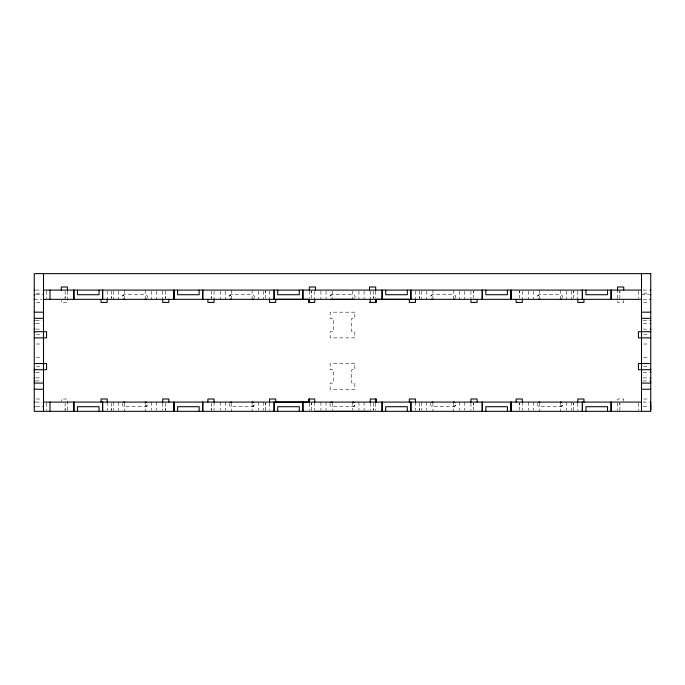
<?xml version="1.0" encoding="UTF-8"?>
<svg xmlns="http://www.w3.org/2000/svg" width="685" height="685" viewBox="0 0 685 685"><rect width="100%" height="100%" fill="white"/><g stroke="black" fill="none" stroke-linecap="round" stroke-linejoin="round"><path stroke-width="0.51" stroke-dasharray="3.42 2.57" d="M65.126 296.254L65.126 298.309L65.126 291.116M65.126 408.251L65.126 410.306L65.126 403.114M111.364 296.254L111.364 298.309L111.364 291.116M111.364 408.251L111.364 410.306L111.364 403.114M165.256 408.251L165.256 410.306L165.256 403.114M165.256 296.254L165.256 298.309L165.256 291.116M211.494 408.251L211.494 410.306L211.494 403.114M211.494 296.254L211.494 298.309L211.494 291.116M265.386 405.169L265.386 403.114L265.386 410.306L265.386 408.251M265.386 293.171L265.386 291.116L265.386 298.309M311.624 405.169L311.624 403.114L311.624 410.306L311.624 408.251M311.624 293.171L311.624 291.116L311.624 298.309M373.376 296.254L373.376 298.309L373.376 291.116M373.376 408.251L373.376 410.306L373.376 403.114M419.614 296.254L419.614 298.309L419.614 291.116M419.614 408.251L419.614 410.306L419.614 403.114M473.506 405.169L473.506 403.114L473.506 410.306M473.506 293.171L473.506 291.116L473.506 298.309M519.744 405.169L519.744 403.114L519.744 410.306M519.744 293.171L519.744 291.116L519.744 298.309M573.636 405.169L573.636 403.114L573.636 410.306L573.636 408.251M573.636 293.171L573.636 291.116L573.636 298.309M619.874 405.169L619.874 403.114L619.874 410.306L619.874 408.251M619.874 293.171L619.874 291.116L619.874 298.309M35.791 290.089L41.956 290.089M643.044 290.089L649.209 290.089M36.305 293.171L41.442 293.171M643.558 293.171L648.695 293.171M35.988 294.713L43.497 294.713M641.503 294.713L649.012 294.713M34.25 299.336L41.956 299.336M643.044 299.336L650.75 299.336M36.305 302.419L41.442 302.419M643.558 302.419L648.695 302.419M35.791 320.486L41.956 320.486M643.044 320.486L649.209 320.486M35.988 323.525L41.768 323.525M643.232 323.525L649.012 323.525M35.988 329.091L41.768 329.091M643.232 329.091L649.012 329.091M36.305 334.759L41.442 334.759M643.558 334.759L648.695 334.759M36.305 344.007L41.442 344.007M643.558 344.007L648.695 344.007M36.305 357.365L41.442 357.365M643.558 357.365L648.695 357.365M36.305 366.612L41.442 366.612M643.558 366.612L648.695 366.612M35.988 372.332L41.768 372.332M643.232 372.332L649.012 372.332M35.988 377.897L41.768 377.897M643.232 377.897L649.012 377.897M35.791 380.937L41.956 380.937M643.044 380.937L649.209 380.937M36.305 399.004L41.442 399.004M643.558 399.004L648.695 399.004M35.791 402.086L41.956 402.086M643.044 402.086L649.209 402.086M35.988 406.71L43.497 406.71M643.232 406.71L649.012 406.71M638.42 291.116L638.42 298.309M638.42 403.114L638.42 410.306M623.727 300.364L623.727 302.419L617.562 302.419L617.562 291.116M623.727 401.059L623.727 399.004L617.562 399.004L617.562 410.306M577.797 291.116L577.797 299.336M577.797 403.114L577.797 410.306M571.632 291.116L571.632 299.336M571.632 402.086L571.632 410.306M566.495 291.116L566.495 299.336M566.495 402.086L566.495 410.306M560.33 290.089L560.33 299.336M560.33 403.011L560.33 411.334M539.78 290.089L539.78 299.336M539.78 403.011L539.78 411.334M533.615 291.116L533.615 299.336M533.615 402.086L533.615 410.306M528.477 291.116L528.477 299.336M528.477 402.086L528.477 410.306M522.312 291.116L522.312 299.336M522.312 402.086L522.312 410.306M470.938 291.116L470.938 299.336M470.938 403.114L470.938 410.306M464.772 291.116L464.772 299.336M464.772 402.086L464.772 410.306M459.635 291.116L459.635 299.336M459.635 402.086L459.635 410.306M453.47 290.089L453.47 299.336M453.47 403.011L453.47 411.334M432.92 290.089L432.92 299.336M432.92 403.011L432.92 411.334M426.755 291.116L426.755 299.336M426.755 402.086L426.755 410.306M421.617 291.116L421.617 299.336M421.617 402.086L421.617 410.306M415.452 291.116L415.452 299.336M415.452 402.086L415.452 410.306M375.688 291.116L375.688 298.309M375.688 403.114L375.688 410.306M370.242 291.091L370.242 299.311M370.242 403.114L370.242 410.324M364.077 291.116L364.077 299.336M364.077 402.086L364.077 410.306M358.94 291.116L358.94 299.336M358.94 402.086L358.94 410.306M352.775 291.014L352.775 299.336M352.775 402.086L352.775 410.409M332.225 291.014L332.225 298.412M332.225 403.011L332.225 410.409M326.06 291.116L326.06 299.336M326.06 402.086L326.06 410.306M320.923 291.116L320.923 299.336M320.923 402.086L320.923 410.306M314.757 291.091L314.757 299.336M314.757 402.086L314.757 410.324M309.312 291.116L309.312 298.309M309.312 403.114L309.312 410.306M269.548 291.116L269.548 299.336M269.548 403.114L269.548 410.306M263.382 291.116L263.382 299.336M263.382 402.086L263.382 410.306M258.245 291.116L258.245 299.336M258.245 402.086L258.245 410.306M252.08 290.089L252.08 299.336M252.08 403.011L252.08 411.334M231.53 290.089L231.53 299.336M231.53 403.011L231.53 411.334M225.365 291.116L225.365 299.336M225.365 402.086L225.365 410.306M220.227 291.116L220.227 299.336M220.227 402.086L220.227 410.306M214.062 291.116L214.062 299.336M214.062 402.086L214.062 410.306M162.688 291.116L162.688 299.336M162.688 403.114L162.688 410.306M156.523 291.116L156.523 299.336M156.523 402.086L156.523 410.306M151.385 291.116L151.385 299.336M151.385 402.086L151.385 410.306M145.22 290.089L145.22 299.336M145.22 403.011L145.22 411.334M124.67 290.089L124.67 299.336M124.67 403.011L124.67 411.334M118.505 291.116L118.505 299.336M118.505 402.086L118.505 410.306M113.367 291.116L113.367 299.336M113.367 402.086L113.367 410.306M107.203 291.116L107.203 299.336M107.203 402.086L107.203 410.306M67.438 291.116L67.438 302.419L61.273 302.419L61.273 300.364M67.438 410.306L67.438 399.004L61.273 399.004L61.273 401.059M46.58 291.116L46.58 298.309M46.58 403.114L46.58 410.306M122.615 403.337A2.312 2.312 0 0 0 124.67 406.71L145.22 406.71A2.312 2.312 0 0 0 147.275 403.337M229.475 403.337A2.312 2.312 0 0 0 231.53 406.71L252.08 406.71A2.312 2.312 0 0 0 254.135 403.337M147.369 297.872A2.312 2.312 0 0 0 145.22 294.713L124.67 294.713A2.312 2.312 0 0 0 122.521 297.872M254.229 297.872A2.312 2.312 0 0 0 252.08 294.713L231.53 294.713A2.312 2.312 0 0 0 229.381 297.872M430.865 403.337A2.312 2.312 0 0 0 432.92 406.71L453.47 406.71A2.312 2.312 0 0 0 455.525 403.337M537.725 403.337A2.312 2.312 0 0 0 539.78 406.71L560.33 406.71A2.312 2.312 0 0 0 562.385 403.337M455.619 297.872A2.312 2.312 0 0 0 453.47 294.713L432.92 294.713A2.312 2.312 0 0 0 430.771 297.872M562.479 297.872A2.312 2.312 0 0 0 560.33 294.713L539.78 294.713A2.312 2.312 0 0 0 537.631 297.872M330.17 403.354A2.312 2.312 0 0 0 332.225 406.727L352.775 406.727A2.312 2.312 0 0 0 354.83 403.354M354.83 298.061A2.312 2.312 0 0 0 352.775 294.687L332.225 294.713A2.312 2.312 0 0 0 330.17 298.061M123.035 295.389L122.521 296.168L123.822 294.875L123.035 295.389M229.895 295.389L229.381 296.168L230.682 294.875L229.895 295.389M354.924 405.272L353.623 406.565L354.924 405.272M431.285 295.389L430.771 296.168L432.072 294.875L431.285 295.389M538.145 295.389L537.631 296.168L538.932 294.875L538.145 295.389M147.369 405.246L146.068 406.548L147.369 405.246M254.229 405.246L252.928 406.548L254.229 405.246M330.59 295.363L330.076 296.151L331.377 294.85L330.59 295.363M455.619 405.246L454.318 406.548L455.619 405.246M562.479 405.246L561.178 406.548L562.479 405.246M354.83 312.18L330.17 312.18L330.17 318.345L333.252 318.345L333.252 331.703L330.17 331.703L330.17 337.868L354.83 337.868L354.83 331.703L351.748 331.703L351.748 318.345L354.83 318.345L354.83 312.18M354.83 363.555L330.17 363.555L330.17 369.72L333.252 369.72L333.252 383.078L330.17 383.078L330.17 389.243L354.83 389.243L354.83 383.078L351.748 383.078L351.748 369.72L354.83 369.72L354.83 363.555"/><path stroke-width="1.03" d="M650.75 408.251L650.75 409.793M650.75 407.481L650.75 405.94M650.75 403.628L650.75 405.169M34.25 290.089L34.832 290.089M43.369 290.089L641.631 290.089M650.168 290.089L650.75 290.089M34.25 294.713L34.832 294.713M650.168 294.713L650.75 294.713M34.25 299.336L34.832 299.336M43.497 299.336L641.503 299.336M650.168 299.336L650.75 299.336M369.523 302.419L376.408 302.393L376.408 299.311L409.287 299.336L409.287 302.419L415.452 302.419L415.452 299.336M34.25 312.18L43.497 312.18M641.503 312.18L650.75 312.18M34.25 318.345L43.497 318.345M641.503 318.345L650.75 318.345M34.25 320.486L34.832 320.486M650.168 320.486L650.75 320.486M34.25 323.525L34.832 323.525M650.168 323.525L650.75 323.525M34.25 329.091L34.832 329.091M650.168 329.091L650.75 329.091M34.25 331.703L46.58 331.703L46.58 337.868L34.25 337.868M650.75 331.703L638.42 331.703L638.42 337.868L650.75 337.868M34.25 332.131L34.832 332.131M650.168 332.131L650.75 332.131M34.25 363.555L46.58 363.555L46.58 369.72L34.25 369.72M650.75 363.555L638.42 363.555L638.42 369.72L650.75 369.72M34.25 369.292L34.832 369.292M650.168 369.292L650.75 369.292M34.25 372.332L34.832 372.332M650.168 372.332L650.75 372.332M34.25 377.897L34.832 377.897M650.168 377.897L650.75 377.897M34.25 380.937L34.832 380.937M650.168 380.937L650.75 380.937M34.25 383.078L43.497 383.078M641.503 383.078L650.75 383.078M34.25 389.243L43.497 389.243M641.503 389.243L650.75 389.243M34.25 402.086L34.832 402.086M43.497 402.086L641.503 402.086M650.168 402.086L650.75 402.086M34.25 406.71L34.832 406.71M650.168 406.71L650.75 406.71M314.757 411.351L370.242 411.351M641.503 273.649L641.503 411.334M623.727 290.089L623.727 287.006L617.562 287.006L617.562 290.089M611.191 290.089L611.191 299.336M611.191 402.086L611.191 411.334M611.063 290.089L611.063 299.336M611.063 402.086L611.063 411.334M607.544 290.089L607.544 294.713L585.966 294.713L585.966 290.089M607.544 411.334L607.544 406.71L585.966 406.71L585.966 411.334M583.962 299.336L583.962 302.419L577.797 302.419L577.797 299.336M583.962 402.086L583.962 399.004L577.797 399.004L577.797 402.086M582.447 290.089L582.447 299.336M582.447 402.086L582.447 411.334M582.318 290.089L582.318 299.336M582.318 402.086L582.318 411.334M522.312 299.336L522.312 302.419L516.147 302.419L516.147 299.336M522.312 402.086L522.312 399.004L516.147 399.004L516.147 402.086M511.061 290.089L511.061 299.336M511.061 402.086L511.061 411.334M510.933 290.089L510.933 299.336M510.933 402.086L510.933 411.334M507.414 290.089L507.414 294.713L485.836 294.713L485.836 290.089M507.414 411.334L507.414 406.71L485.836 406.71L485.836 411.334M482.317 290.089L482.317 299.336M482.317 402.086L482.317 411.334M482.189 290.089L482.189 299.336M482.189 402.086L482.189 411.334M477.103 299.336L477.103 302.419L470.938 302.419L470.938 299.336M477.103 402.086L477.103 399.004L470.938 399.004L470.938 402.086M415.452 402.086L415.452 399.004L409.287 399.004L409.287 402.086M410.931 290.089L410.931 299.336M410.931 402.086L410.931 411.334M410.803 290.089L410.803 299.336M410.803 402.086L410.803 411.334M407.284 290.089L407.284 294.713L385.706 294.713L385.706 290.089M407.284 411.334L407.284 406.71L385.706 406.71L385.706 411.334M382.187 290.089L382.187 299.336M382.187 402.086L382.187 411.334M382.059 290.089L382.059 299.336M382.059 402.086L382.059 411.334M376.408 402.104L376.408 399.021L370.242 399.021L370.242 402.104M375.688 290.089L375.688 287.006L369.523 287.006L369.523 290.089M375.688 299.336L375.688 302.419M375.688 399.004L375.688 402.086M370.242 299.311L370.242 302.393M315.477 290.089L315.477 287.006L309.312 287.006L309.312 290.089M314.757 299.311L314.757 302.393L308.592 302.393L308.592 299.311L275.712 299.336L275.712 302.419L269.548 302.419L269.548 299.336M314.757 402.104L314.757 399.021L308.592 399.021L308.592 402.104L275.712 402.086L275.712 399.004L269.548 399.004L269.548 402.086M309.312 299.336L309.312 302.419M309.312 399.004L309.312 402.086M302.941 290.089L302.941 299.336M302.941 402.086L302.941 411.334M302.813 290.089L302.813 299.336M302.813 402.086L302.813 411.334M299.294 290.089L299.294 294.713L277.716 294.713L277.716 290.089M299.294 411.334L299.294 406.71L277.716 406.71L277.716 411.334M274.197 290.089L274.197 299.336M274.197 402.086L274.197 411.334M274.068 290.089L274.068 299.336M274.068 402.086L274.068 411.334M214.062 299.336L214.062 302.419L207.898 302.419L207.898 299.336M214.062 402.086L214.062 399.004L207.898 399.004L207.898 402.086M202.811 290.089L202.811 299.336M202.811 402.086L202.811 411.334M202.683 290.089L202.683 299.336M202.683 402.086L202.683 411.334M199.164 290.089L199.164 294.713L177.586 294.713L177.586 290.089M199.164 411.334L199.164 406.71L177.586 406.71L177.586 411.334M174.067 290.089L174.067 299.336M174.067 402.086L174.067 411.334M173.939 290.089L173.939 299.336M173.939 402.086L173.939 411.334M168.852 299.336L168.852 302.419L162.688 302.419L162.688 299.336M168.852 402.086L168.852 399.004L162.688 399.004L162.688 402.086M107.203 299.336L107.203 302.419L101.037 302.419L101.037 299.336M107.203 402.086L107.203 399.004L101.037 399.004L101.037 402.086M102.681 290.089L102.681 299.336M102.681 402.086L102.681 411.334M102.553 290.089L102.553 299.336M102.553 402.086L102.553 411.334M99.034 290.089L99.034 294.713L77.456 294.713L77.456 290.089M99.034 411.334L99.034 406.71L77.456 406.71L77.456 411.334M73.937 290.089L73.937 299.336M73.937 402.086L73.937 411.334M73.809 290.089L73.809 299.336M73.809 402.086L73.809 411.334M67.438 290.089L67.438 287.006L61.273 287.006L61.273 290.089M49.996 290.089L49.996 299.336M49.996 402.086L49.996 411.334M43.497 273.649L43.497 411.334M145.22 402.086A2.312 2.312 0 0 1 146.487 402.463M123.403 402.463A2.312 2.312 0 0 1 124.67 402.086M252.08 402.086A2.312 2.312 0 0 1 253.347 402.463M230.263 402.463A2.312 2.312 0 0 1 231.53 402.086M146.487 298.96A2.312 2.312 0 0 1 145.22 299.336M124.67 299.336A2.312 2.312 0 0 1 123.403 298.96M253.347 298.96A2.312 2.312 0 0 1 252.08 299.336M231.53 299.336A2.312 2.312 0 0 1 230.263 298.96M453.47 402.086A2.312 2.312 0 0 1 454.737 402.463M431.653 402.463A2.312 2.312 0 0 1 432.92 402.086M560.33 402.086A2.312 2.312 0 0 1 561.597 402.463M538.513 402.463A2.312 2.312 0 0 1 539.78 402.086M454.737 298.96A2.312 2.312 0 0 1 453.47 299.336M432.92 299.336A2.312 2.312 0 0 1 431.653 298.96M561.597 298.96A2.312 2.312 0 0 1 560.33 299.336M539.78 299.336A2.312 2.312 0 0 1 538.513 298.96M352.775 402.104A2.312 2.312 0 0 1 354.042 402.48M330.958 402.48A2.312 2.312 0 0 1 332.225 402.104M353.837 299.054A2.312 2.312 0 0 1 352.775 299.311L332.225 299.311A2.312 2.312 0 0 1 331.163 299.054M650.75 273.649L34.25 273.649L34.25 411.334L650.75 411.334L650.75 273.649"/></g></svg>
